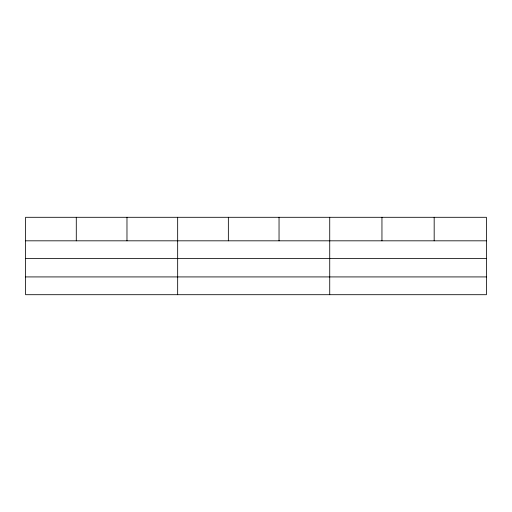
<?xml version="1.0" encoding="UTF-8"?>
<svg xmlns="http://www.w3.org/2000/svg" width="512" height="512" viewBox="0 0 512 512"><rect width="100%" height="100%" fill="white"/><g stroke="black" fill="none" stroke-linecap="round" stroke-linejoin="round"><path stroke-width="0.77" d="M486.4 258.598L486.4 217.299L25.6 217.299L25.6 294.701L486.4 294.701L486.4 258.598L25.6 258.598M25.6 240.819L486.4 240.819M25.6 276.922L486.4 276.922M434.176 217.299L434.176 240.819M381.952 217.299L381.952 240.819M329.728 217.299L329.728 294.701M279.04 217.299L279.04 240.819M228.352 217.299L228.352 240.819M177.664 217.299L177.664 294.701M126.976 217.299L126.976 240.819M76.288 217.299L76.288 240.819"/></g></svg>
